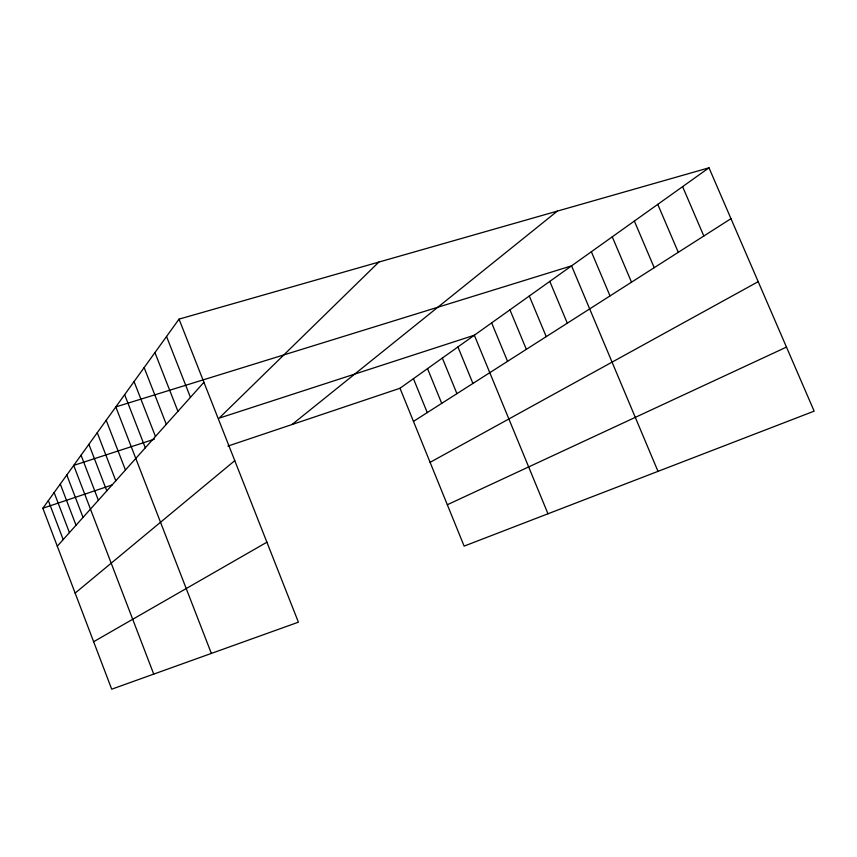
<?xml version="1.0" encoding="UTF-8"?>
<svg xmlns="http://www.w3.org/2000/svg" width="857" height="857" viewBox="0 0 857 857"><rect width="100%" height="100%" fill="white"/><g stroke="black" fill="none" stroke-linecap="round" stroke-linejoin="round"><path stroke-width="1.29" d="M179.038 319.125L298.397 622.182L111.699 689.189L42.85 508.244L179.038 319.125L708.996 167.811L814.15 411.146L464.13 546.113L400.005 388.264L708.996 167.811M57.29 546.188L203.912 382.297M378.858 262.071L219.135 418.152L474.339 335.226L547.977 513.782M75.137 593.098L234.775 460.648M291.991 424.547L557.361 211.101M413.47 421.408L730.978 218.674M93.638 641.722L266.891 542.213M430.096 462.341L758.199 281.664M447.322 504.741L786.48 347.096M42.85 508.244L112.128 484.966M227.908 446.079L400.005 388.264M154.442 439.17L73.702 465.405L153.724 674.105M682.601 186.644L703.822 236.007M657.769 204.352L678.283 252.312M634.362 221.052L654.212 267.684M612.262 236.821L631.502 282.189M591.362 251.733L610.013 295.911M657.994 471.361L571.576 265.852L115.813 406.914L211.358 653.42M549.798 281.385L567.302 323.185M529.294 296.019L546.23 336.64M509.936 309.827L526.348 349.335M491.65 322.875L507.558 361.322M457.927 346.946L472.925 383.443M442.341 358.055L456.931 393.652M427.536 368.628L441.719 403.368M413.438 378.687L427.257 412.603M166.537 336.48L190.436 397.359M154.946 352.591L177.935 411.339M144.147 367.578L166.301 424.344M134.067 381.569L155.449 436.47M124.651 394.649L145.304 447.815M106.204 420.262L125.443 470.011M97.248 432.699L115.802 480.788M88.882 444.322L106.793 490.857M81.051 455.196L98.362 500.274M66.792 474.992L83.033 517.424M60.279 484.034L76.027 525.245M54.141 492.561L69.428 532.625M48.346 500.617L63.193 539.589"/></g></svg>
